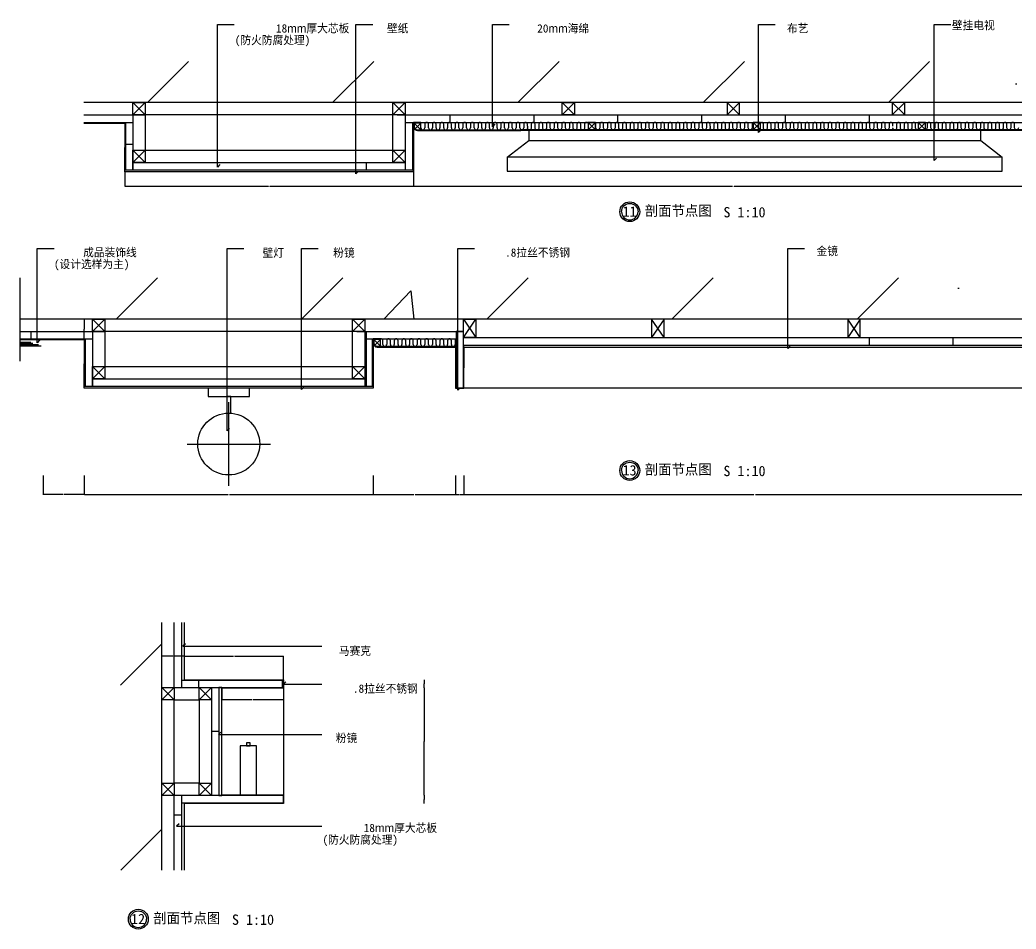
# Model space of a CAD drawing. Header units: metres. Extents: x -204445 to -200753, y -34616 to -32413.
# Drawn here: x -204445 to -202031, y -34616 to -32413 of the extents above; entities that cross this region are included whole.
import ezdxf

# ---------------------------------------------------------------- set-up
doc = ezdxf.new("R2010")
doc.units = ezdxf.units.M
for name, color, linetype in [('10填充', 8, 'Continuous'), ('1虚线', 8, 'Continuous'), ('20', 1, 'Continuous'), ('21', 8, 'Continuous'), ('4', 3, 'Continuous'), ('5', 3, 'Continuous'), ('7标住', 1, 'Continuous'), ('8', 7, 'Continuous'), ('8文字', 7, 'Continuous'), ('LAYER2', 3, 'Continuous'), ('roof', 3, 'Continuous'), ('WALL', 7, 'Continuous'), ('家具', 3, 'Continuous')]:
    doc.layers.add(name, color=color, linetype=linetype)
doc.dimstyles.get("Standard").update_dxf_attribs({"dimtxt": 2.5, "dimasz": 2.5, "dimexe": 1.25, "dimexo": 0.625, "dimtad": 1, "dimcen": 2.5, "dimazin": 3, "dimtfac": 1, "dimtmove": 0, "dimatfit": 3})

# ---------------------------------------------------------------- blocks, each defined once
blk = doc.blocks.new('30')
at = {"layer": '21'}
for p, q in [((-221380, -33186.34), (-221350, -33156.34)), ((-221350, -33186.34), (-221380, -33156.34))]:
    blk.add_line(p, q, dxfattribs=at)
blk.add_lwpolyline([(-221380, -33186.34), (-221350, -33186.34), (-221350, -33156.34), (-221380, -33156.34)], close=True, dxfattribs=at)
blk = doc.blocks.new('ds1')
at = {"layer": '7标住'}
for p, q in [((-203264, -33308.51), (-203212, -33268.01)), ((-202116, -33268.01), (-202064, -33308.51))]:
    blk.add_line(p, q, dxfattribs=at)
for points in [[(-203212, -33268.01), (-202116, -33268.01), (-202116, -33244.51), (-203212, -33244.51)], [(-203264, -33342.51), (-202064, -33342.51), (-202064, -33308.51), (-203264, -33308.51)]]:
    blk.add_lwpolyline(points, close=True, dxfattribs=at)
blk = doc.blocks.new('HY-4')
at = {"layer": '20'}
for points in [[(-5, 0, -1), (5, 0, -1)], [(-5, 0, 1), (5, 0, 1)]]:
    blk.add_lwpolyline(points, format="xyb", dxfattribs=at)
blk.add_circle((0, 0), 6, dxfattribs=at)
blk.add_circle((0, 0), 6, dxfattribs=at)
blk = doc.blocks.new('DE1')
at = {"layer": '21'}
for p, q in [((-212911.49, -34062.37), (-212911.49, -33860.21)), ((-213012.57, -33961.29), (-212810.41, -33961.29))]:
    blk.add_line(p, q, dxfattribs=at)
for points in [[(-212961.49, -33846.29), (-212861.49, -33846.29), (-212861.49, -33826.29), (-212961.49, -33826.29)], [(-212916.49, -33886.29), (-212906.49, -33886.29), (-212906.49, -33846.29), (-212916.49, -33846.29)]]:
    blk.add_lwpolyline(points, close=True, dxfattribs=at)
blk.add_circle((-212911.49, -33961.29), 75, dxfattribs=at)
blk = doc.blocks.new('_CLOSEDFILLED')
at = {"color": 0, "linetype": 'BYBLOCK'}
blk.add_solid([(-1, 0.2), (0, 0), (-1, -0.2)], dxfattribs=at)
blk = doc.blocks.new('*D1')
for p, q in [((-204191.2, -32663.3), (-204191.2, -32722.3)), ((-204191.45, -32722.3), (-204191.7, -32722.3)), ((-204191.2, -32781.3), (-204191.2, -32722.3)), ((-204191.2, -32722.3), (-204191.2, -32722.3)), ((-204190.95, -32722.3), (-204190.7, -32722.3))]:
    blk.add_line(p, q)
at = {"layer": 'Defpoints'}
for p in [(-204191.2, -32663.3), (-204191.2, -32722.3), (-204191.2, -32781.3)]:
    blk.add_point(p, dxfattribs=at)
at = {"layer": '7标住', "xscale": 0.25, "yscale": 0.25}
blk.add_blockref('_CLOSEDFILLED', (-204191.2, -32722.3), dxfattribs=at)
at = {"layer": '7标住', "xscale": 0.25, "yscale": 0.25, "rotation": 180}
blk.add_blockref('_CLOSEDFILLED', (-204191.2, -32722.3), dxfattribs=at)
at = {"layer": '7标住', "insert": (-204191.2, -32721.175), "char_height": 1, "attachment_point": 5}
blk.add_mtext('0', dxfattribs=at)
blk = doc.blocks.new('*D2')
for p, q in [((-204191.2, -32781.3), (-204191.2, -32816.04)), ((-203491.2, -32781.3), (-203491.2, -32816.04)), ((-204190.95, -32816.04), (-203842.7, -32816.04)), ((-203839.7, -32816.04), (-203491.45, -32816.04))]:
    blk.add_line(p, q)
at = {"layer": 'Defpoints'}
for p in [(-204191.2, -32781.3), (-203491.2, -32781.3), (-204191.2, -32816.04)]:
    blk.add_point(p, dxfattribs=at)
at = {"layer": '7标住', "xscale": 0.25, "yscale": 0.25, "rotation": 180}
blk.add_blockref('_CLOSEDFILLED', (-204191.2, -32816.04), dxfattribs=at)
at = {"layer": '7标住', "xscale": 0.25, "yscale": 0.25}
blk.add_blockref('_CLOSEDFILLED', (-203491.2, -32816.04), dxfattribs=at)
at = {"layer": '7标住', "insert": (-203841.2, -32816.04), "char_height": 1, "attachment_point": 5}
blk.add_mtext('700', dxfattribs=at)
blk = doc.blocks.new('*D3')
for p, q in [((-203491.2, -32781.3), (-203491.2, -32816.04)), ((-201940.34, -32781.3), (-201940.34, -32816.04)), ((-203490.95, -32816.04), (-202717.77, -32816.04)), ((-202713.77, -32816.04), (-201940.59, -32816.04))]:
    blk.add_line(p, q)
at = {"layer": 'Defpoints'}
for p in [(-203491.2, -32781.3), (-201940.34, -32781.3), (-203491.2, -32816.04)]:
    blk.add_point(p, dxfattribs=at)
at = {"layer": '7标住', "xscale": 0.25, "yscale": 0.25, "rotation": 180}
blk.add_blockref('_CLOSEDFILLED', (-203491.2, -32816.04), dxfattribs=at)
at = {"layer": '7标住', "xscale": 0.25, "yscale": 0.25}
blk.add_blockref('_CLOSEDFILLED', (-201940.34, -32816.04), dxfattribs=at)
at = {"layer": '7标住', "insert": (-202715.77, -32816.04), "char_height": 1, "attachment_point": 5}
blk.add_mtext('1550', dxfattribs=at)
blk = doc.blocks.new('*D5')
for p, q in [((-203491.2, -32681.3), (-203491.2, -32731.3)), ((-203491.45, -32731.3), (-203491.7, -32731.3)), ((-203491.2, -32781.3), (-203491.2, -32731.3)), ((-203491.2, -32731.3), (-203491.2, -32731.3)), ((-203490.95, -32731.3), (-203490.7, -32731.3))]:
    blk.add_line(p, q)
at = {"layer": 'Defpoints'}
for p in [(-203491.2, -32681.3), (-203491.2, -32731.3), (-203491.2, -32781.3)]:
    blk.add_point(p, dxfattribs=at)
at = {"layer": '7标住', "xscale": 0.25, "yscale": 0.25}
blk.add_blockref('_CLOSEDFILLED', (-203491.2, -32731.3), dxfattribs=at)
at = {"layer": '7标住', "xscale": 0.25, "yscale": 0.25, "rotation": 180}
blk.add_blockref('_CLOSEDFILLED', (-203491.2, -32731.3), dxfattribs=at)
at = {"layer": '7标住', "insert": (-203491.2, -32730.175), "char_height": 1, "attachment_point": 5}
blk.add_mtext('0', dxfattribs=at)
blk = doc.blocks.new('*D6')
for p, q in [((-204289, -33187.8), (-204289, -33246.8)), ((-204289.25, -33246.8), (-204289.5, -33246.8)), ((-204289, -33305.8), (-204289, -33246.8)), ((-204289, -33246.8), (-204289, -33246.8)), ((-204288.75, -33246.8), (-204288.5, -33246.8))]:
    blk.add_line(p, q)
at = {"layer": 'Defpoints'}
for p in [(-204289, -33187.8), (-204289, -33246.8), (-204289, -33305.8)]:
    blk.add_point(p, dxfattribs=at)
at = {"layer": '7标住', "xscale": 0.25, "yscale": 0.25}
blk.add_blockref('_CLOSEDFILLED', (-204289, -33246.8), dxfattribs=at)
at = {"layer": '7标住', "xscale": 0.25, "yscale": 0.25, "rotation": 180}
blk.add_blockref('_CLOSEDFILLED', (-204289, -33246.8), dxfattribs=at)
at = {"layer": '7标住', "insert": (-204289, -33245.675), "char_height": 1, "attachment_point": 5}
blk.add_mtext('0', dxfattribs=at)
blk = doc.blocks.new('*D7')
for p, q in [((-204289, -33517.22), (-204289, -33563.5)), ((-203589, -33517.22), (-203589, -33563.5)), ((-204288.75, -33563.5), (-203940.5, -33563.5)), ((-203937.5, -33563.5), (-203589.25, -33563.5))]:
    blk.add_line(p, q)
at = {"layer": 'Defpoints'}
for p in [(-204289, -33517.22), (-203589, -33517.22), (-204289, -33563.5)]:
    blk.add_point(p, dxfattribs=at)
at = {"layer": '7标住', "xscale": 0.25, "yscale": 0.25, "rotation": 180}
blk.add_blockref('_CLOSEDFILLED', (-204289, -33563.5), dxfattribs=at)
at = {"layer": '7标住', "xscale": 0.25, "yscale": 0.25}
blk.add_blockref('_CLOSEDFILLED', (-203589, -33563.5), dxfattribs=at)
at = {"layer": '7标住', "insert": (-203939, -33563.5), "char_height": 1, "attachment_point": 5}
blk.add_mtext('700', dxfattribs=at)
blk = doc.blocks.new('*D8')
for p, q in [((-203589, -33517.22), (-203589, -33563.5)), ((-203389, -33517.22), (-203389, -33563.5)), ((-203588.75, -33563.5), (-203490.5, -33563.5)), ((-203487.5, -33563.5), (-203389.25, -33563.5))]:
    blk.add_line(p, q)
at = {"layer": 'Defpoints'}
for p in [(-203589, -33517.22), (-203389, -33517.22), (-203589, -33563.5)]:
    blk.add_point(p, dxfattribs=at)
at = {"layer": '7标住', "xscale": 0.25, "yscale": 0.25, "rotation": 180}
blk.add_blockref('_CLOSEDFILLED', (-203589, -33563.5), dxfattribs=at)
at = {"layer": '7标住', "xscale": 0.25, "yscale": 0.25}
blk.add_blockref('_CLOSEDFILLED', (-203389, -33563.5), dxfattribs=at)
at = {"layer": '7标住', "insert": (-203489, -33563.5), "char_height": 1, "attachment_point": 5}
blk.add_mtext('200', dxfattribs=at)
blk = doc.blocks.new('*D9')
for p, q in [((-203389, -33517.22), (-203389, -33563.5)), ((-203369, -33517.22), (-203369, -33563.5)), ((-203388.75, -33563.5), (-203380, -33563.5)), ((-203378, -33563.5), (-203369.25, -33563.5))]:
    blk.add_line(p, q)
at = {"layer": 'Defpoints'}
for p in [(-203389, -33517.22), (-203369, -33517.22), (-203389, -33563.5)]:
    blk.add_point(p, dxfattribs=at)
at = {"layer": '7标住', "xscale": 0.25, "yscale": 0.25, "rotation": 180}
blk.add_blockref('_CLOSEDFILLED', (-203389, -33563.5), dxfattribs=at)
at = {"layer": '7标住', "xscale": 0.25, "yscale": 0.25}
blk.add_blockref('_CLOSEDFILLED', (-203369, -33563.5), dxfattribs=at)
at = {"layer": '7标住', "insert": (-203379, -33563.5), "char_height": 1, "attachment_point": 5}
blk.add_mtext('20', dxfattribs=at)
blk = doc.blocks.new('*D10')
for p, q in [((-203369, -33517.22), (-203369, -33563.5)), ((-201959, -33517.22), (-201959, -33563.5)), ((-203368.75, -33563.5), (-202666, -33563.5)), ((-202662, -33563.5), (-201959.25, -33563.5))]:
    blk.add_line(p, q)
at = {"layer": 'Defpoints'}
for p in [(-203369, -33517.22), (-201959, -33517.22), (-203369, -33563.5)]:
    blk.add_point(p, dxfattribs=at)
at = {"layer": '7标住', "xscale": 0.25, "yscale": 0.25, "rotation": 180}
blk.add_blockref('_CLOSEDFILLED', (-203369, -33563.5), dxfattribs=at)
at = {"layer": '7标住', "xscale": 0.25, "yscale": 0.25}
blk.add_blockref('_CLOSEDFILLED', (-201959, -33563.5), dxfattribs=at)
at = {"layer": '7标住', "insert": (-202664, -33563.5), "char_height": 1, "attachment_point": 5}
blk.add_mtext('1410', dxfattribs=at)
blk = doc.blocks.new('*D15')
for p, q in [((-204389, -33517.22), (-204389, -33563.5)), ((-204289, -33517.22), (-204289, -33563.5)), ((-204340.5, -33563.5), (-204389.25, -33563.5)), ((-204288.75, -33563.5), (-204337.5, -33563.5))]:
    blk.add_line(p, q)
at = {"layer": 'Defpoints'}
for p in [(-204389, -33517.22), (-204289, -33517.22), (-204289, -33563.5)]:
    blk.add_point(p, dxfattribs=at)
at = {"layer": '7标住', "xscale": 0.25, "yscale": 0.25}
blk.add_blockref('_CLOSEDFILLED', (-204389, -33563.5), dxfattribs=at)
at = {"layer": '7标住', "xscale": 0.25, "yscale": 0.25, "rotation": 180}
blk.add_blockref('_CLOSEDFILLED', (-204289, -33563.5), dxfattribs=at)
at = {"layer": '7标住', "insert": (-204339, -33563.5), "char_height": 1, "attachment_point": 5}
blk.add_mtext('100', dxfattribs=at)
blk = doc.blocks.new('*D16')
for p, q in [((-203369, -33205.8), (-203369, -33255.8)), ((-203369.25, -33255.8), (-203369.5, -33255.8)), ((-203369, -33305.8), (-203369, -33255.8)), ((-203369, -33255.8), (-203369, -33255.8)), ((-203368.75, -33255.8), (-203368.5, -33255.8))]:
    blk.add_line(p, q)
at = {"layer": 'Defpoints'}
for p in [(-203369, -33205.8), (-203369, -33255.8), (-203369, -33305.8)]:
    blk.add_point(p, dxfattribs=at)
at = {"layer": '7标住', "xscale": 0.25, "yscale": 0.25}
blk.add_blockref('_CLOSEDFILLED', (-203369, -33255.8), dxfattribs=at)
at = {"layer": '7标住', "xscale": 0.25, "yscale": 0.25, "rotation": 180}
blk.add_blockref('_CLOSEDFILLED', (-203369, -33255.8), dxfattribs=at)
at = {"layer": '7标住', "insert": (-203369, -33254.675), "char_height": 1, "attachment_point": 5}
blk.add_mtext('0', dxfattribs=at)
blk = doc.blocks.new('*D17')
for p, q in [((-204289, -33137.8), (-204289, -33162.8)), ((-204289.25, -33162.8), (-204289.5, -33162.8)), ((-204289, -33187.8), (-204289, -33162.8)), ((-204289, -33162.8), (-204289, -33162.8)), ((-204288.75, -33162.8), (-204288.5, -33162.8))]:
    blk.add_line(p, q)
at = {"layer": 'Defpoints'}
for p in [(-204289, -33137.8), (-204289, -33162.8), (-204289, -33187.8)]:
    blk.add_point(p, dxfattribs=at)
at = {"layer": '7标住', "xscale": 0.25, "yscale": 0.25}
blk.add_blockref('_CLOSEDFILLED', (-204289, -33162.8), dxfattribs=at)
at = {"layer": '7标住', "xscale": 0.25, "yscale": 0.25, "rotation": 180}
blk.add_blockref('_CLOSEDFILLED', (-204289, -33162.8), dxfattribs=at)
at = {"layer": '7标住', "insert": (-204289, -33161.675), "char_height": 1, "attachment_point": 5}
blk.add_mtext('0', dxfattribs=at)
blk = doc.blocks.new('*D18')
for p, q in [((-204074.47, -33954.62), (-204101.22, -33954.62)), ((-204100.97, -34011.99), (-204100.97, -33954.62)), ((-204045.72, -33954.62), (-204072.47, -33954.62)), ((-204045.97, -34011.99), (-204045.97, -33954.62))]:
    blk.add_line(p, q)
at = {"layer": 'Defpoints'}
for p in [(-204045.97, -33954.62), (-204100.97, -34011.99), (-204045.97, -34011.99)]:
    blk.add_point(p, dxfattribs=at)
at = {"layer": '7标住', "xscale": 0.25, "yscale": 0.25}
blk.add_blockref('_CLOSEDFILLED', (-204100.97, -33954.62), dxfattribs=at)
at = {"layer": '7标住', "xscale": 0.25, "yscale": 0.25, "rotation": 180}
blk.add_blockref('_CLOSEDFILLED', (-204045.97, -33954.62), dxfattribs=at)
at = {"layer": '7标住', "insert": (-204073.47, -33954.62), "char_height": 1, "attachment_point": 5}
blk.add_mtext('55', dxfattribs=at)
blk = doc.blocks.new('*D19')
for p, q in [((-204045.97, -34011.99), (-204045.97, -33954.62)), ((-204045.72, -33954.62), (-203927.47, -33954.62)), ((-203924.47, -33954.62), (-203806.22, -33954.62)), ((-203805.97, -34011.99), (-203805.97, -33954.62))]:
    blk.add_line(p, q)
at = {"layer": 'Defpoints'}
for p in [(-204045.97, -33954.62), (-204045.97, -34011.99), (-203805.97, -34011.99)]:
    blk.add_point(p, dxfattribs=at)
at = {"layer": '7标住', "xscale": 0.25, "yscale": 0.25, "rotation": 180}
blk.add_blockref('_CLOSEDFILLED', (-204045.97, -33954.62), dxfattribs=at)
at = {"layer": '7标住', "xscale": 0.25, "yscale": 0.25}
blk.add_blockref('_CLOSEDFILLED', (-203805.97, -33954.62), dxfattribs=at)
at = {"layer": '7标住', "insert": (-203925.97, -33954.62), "char_height": 1, "attachment_point": 5}
blk.add_mtext('240', dxfattribs=at)
blk = doc.blocks.new('*D20')
for p, q in [((-203955.97, -34031.99), (-203955.97, -34059.89)), ((-203805.97, -34031.99), (-203805.97, -34059.89)), ((-203955.72, -34059.89), (-203882.47, -34059.89)), ((-203879.47, -34059.89), (-203806.22, -34059.89))]:
    blk.add_line(p, q)
at = {"layer": 'Defpoints'}
for p in [(-203955.97, -34031.99), (-203805.97, -34031.99), (-203955.97, -34059.89)]:
    blk.add_point(p, dxfattribs=at)
at = {"layer": '7标住', "xscale": 0.25, "yscale": 0.25, "rotation": 180}
blk.add_blockref('_CLOSEDFILLED', (-203955.97, -34059.89), dxfattribs=at)
at = {"layer": '7标住', "xscale": 0.25, "yscale": 0.25}
blk.add_blockref('_CLOSEDFILLED', (-203805.97, -34059.89), dxfattribs=at)
at = {"layer": '7标住', "insert": (-203880.97, -34059.89), "char_height": 1, "attachment_point": 5}
blk.add_mtext('150', dxfattribs=at)
blk = doc.blocks.new('*D21')
for p, q in [((-203465.72, -34011.99), (-203465.72, -34021.99)), ((-203465.97, -34021.99), (-203466.22, -34021.99)), ((-203465.72, -34031.99), (-203465.72, -34021.99)), ((-203465.72, -34021.99), (-203465.72, -34021.99)), ((-203465.47, -34021.99), (-203465.22, -34021.99))]:
    blk.add_line(p, q)
at = {"layer": 'Defpoints'}
for p in [(-203465.72, -34011.99), (-203465.72, -34021.99), (-203465.72, -34031.99)]:
    blk.add_point(p, dxfattribs=at)
at = {"layer": '7标住', "xscale": 0.25, "yscale": 0.25}
blk.add_blockref('_CLOSEDFILLED', (-203465.72, -34021.99), dxfattribs=at)
at = {"layer": '7标住', "xscale": 0.25, "yscale": 0.25, "rotation": 180}
blk.add_blockref('_CLOSEDFILLED', (-203465.72, -34021.99), dxfattribs=at)
at = {"layer": '7标住', "insert": (-203465.72, -34020.865), "char_height": 1, "attachment_point": 5}
blk.add_mtext('0', dxfattribs=at)
blk = doc.blocks.new('*D22')
for p, q in [((-203465.72, -34031.99), (-203465.72, -34161.99)), ((-203465.97, -34161.99), (-203466.22, -34161.99)), ((-203465.72, -34291.99), (-203465.72, -34161.99)), ((-203465.72, -34161.99), (-203465.72, -34161.99)), ((-203465.47, -34161.99), (-203465.22, -34161.99))]:
    blk.add_line(p, q)
at = {"layer": 'Defpoints'}
for p in [(-203465.72, -34031.99), (-203465.72, -34161.99), (-203465.72, -34291.99)]:
    blk.add_point(p, dxfattribs=at)
at = {"layer": '7标住', "xscale": 0.25, "yscale": 0.25}
blk.add_blockref('_CLOSEDFILLED', (-203465.72, -34161.99), dxfattribs=at)
at = {"layer": '7标住', "xscale": 0.25, "yscale": 0.25, "rotation": 180}
blk.add_blockref('_CLOSEDFILLED', (-203465.72, -34161.99), dxfattribs=at)
at = {"layer": '7标住', "insert": (-203465.72, -34160.865), "char_height": 1, "attachment_point": 5}
blk.add_mtext('0', dxfattribs=at)
blk = doc.blocks.new('*D23')
for p, q in [((-203465.97, -34301.99), (-203466.22, -34301.99)), ((-203465.72, -34291.99), (-203465.72, -34301.99)), ((-203465.72, -34311.99), (-203465.72, -34301.99)), ((-203465.72, -34301.99), (-203465.72, -34301.99)), ((-203465.47, -34301.99), (-203465.22, -34301.99))]:
    blk.add_line(p, q)
at = {"layer": 'Defpoints'}
for p in [(-203465.72, -34291.99), (-203465.72, -34301.99), (-203465.72, -34311.99)]:
    blk.add_point(p, dxfattribs=at)
at = {"layer": '7标住', "xscale": 0.25, "yscale": 0.25}
blk.add_blockref('_CLOSEDFILLED', (-203465.72, -34301.99), dxfattribs=at)
at = {"layer": '7标住', "xscale": 0.25, "yscale": 0.25, "rotation": 180}
blk.add_blockref('_CLOSEDFILLED', (-203465.72, -34301.99), dxfattribs=at)
at = {"layer": '7标住', "insert": (-203465.72, -34300.865), "char_height": 1, "attachment_point": 5}
blk.add_mtext('0', dxfattribs=at)

msp = doc.modelspace()

# ---------------------------------------------------------------- hatches: boundary and pattern name
at = {"layer": '10填充'}
h = msp.add_hatch(dxfattribs=at)
h.set_pattern_fill('ANSI31', scale=100)
h.paths.add_polyline_path([(-201141.04, -32513.3), (-204290.49, -32513.3), (-204290.49, -32613.3), (-201141.04, -32613.3)])
h = msp.add_hatch(dxfattribs=at)
h.set_pattern_fill('AR-CONC', scale=10)
h.paths.add_polyline_path([(-201141.04, -32513.3), (-204290.49, -32513.3), (-204290.49, -32613.3), (-201141.04, -32613.3)])
h = msp.add_hatch(dxfattribs=at)
h.set_pattern_fill('AR-PARQ1', scale=4)
h.paths.add_polyline_path([(-203511.2, -32758.3), (-203541.2, -32758.3), (-204171.2, -32758.3), (-204171.2, -32776.3), (-203511.2, -32776.3)])
h.paths.add_polyline_path([(-203493.2, -32661.3), (-203511.2, -32661.3), (-203511.2, -32776.3), (-203493.2, -32776.3)])
h.paths.add_polyline_path([(-204171.2, -32661.3), (-204189.2, -32661.3), (-204189.2, -32776.3), (-204171.2, -32776.3), (-204171.2, -32758.3)])
h.paths.add_polyline_path([(-204171.2, -32643.3), (-204290.49, -32643.3), (-204290.49, -32661.3), (-204171.2, -32661.3)])
h = msp.add_hatch(dxfattribs=at)
h.set_pattern_fill('AR-PARQ1', scale=4)
h.paths.add_polyline_path([(-201920.34, -32643.3), (-203511.2, -32643.3), (-203511.2, -32661.3), (-201920.34, -32661.3)])
h = msp.add_hatch(dxfattribs=at)
h.set_pattern_fill('ANSI31', scale=100)
h.paths.add_polyline_path([(-200880.16, -33037.8), (-204445.11, -33037.8), (-204445.11, -33137.8), (-200880.16, -33137.8)])
h = msp.add_hatch(dxfattribs=at)
h.set_pattern_fill('AR-CONC', scale=10)
h.paths.add_polyline_path([(-200880.16, -33037.8), (-204445.11, -33037.8), (-204445.11, -33137.8), (-200880.16, -33137.8)])
h = msp.add_hatch(dxfattribs=at)
h.set_pattern_fill('AR-PARQ1', scale=4)
h.paths.add_polyline_path([(-204269, -33167.8), (-204445.11, -33167.8), (-204445.11, -33185.8), (-204269, -33185.8)])
h.paths.add_polyline_path([(-204269, -33185.8), (-204287, -33185.8), (-204287, -33300.8), (-204269, -33300.8), (-204269, -33282.8)])
h = msp.add_hatch(dxfattribs=at)
h.set_pattern_fill('AR-PARQ1', scale=4)
h.paths.add_polyline_path([(-203388, -33167.8), (-203609, -33167.8), (-203609, -33185.8), (-203388, -33185.8)])
h = msp.add_hatch(dxfattribs=at)
h.set_pattern_fill('AR-PARQ1', scale=4)
h.paths.add_polyline_path([(-203370, -33167.8), (-203388, -33167.8), (-203388, -33304.8), (-203370, -33304.8)])
h = msp.add_hatch(dxfattribs=at)
h.set_pattern_fill('AR-PARQ1', scale=4)
h.paths.add_polyline_path([(-203591, -33185.8), (-203609, -33185.8), (-203609, -33300.8), (-203591, -33300.8)])
h = msp.add_hatch(dxfattribs=at)
h.set_pattern_fill('AR-PARQ1', scale=4)
h.paths.add_polyline_path([(-201958, -33182.8), (-201988, -33182.8), (-203370, -33182.8), (-203370, -33200.8), (-201958, -33200.8)])
h = msp.add_hatch(dxfattribs=at)
h.set_pattern_fill('ANSI31', scale=100)
h.paths.add_polyline_path([(-204100.97, -33873.68), (-204200.97, -33873.68), (-204200.97, -34473.68), (-204100.97, -34473.68)])
h = msp.add_hatch(dxfattribs=at)
h.set_pattern_fill('AR-CONC', scale=10)
h.paths.add_polyline_path([(-204100.97, -33873.68), (-204200.97, -33873.68), (-204200.97, -34473.68), (-204100.97, -34473.68)])
h = msp.add_hatch(dxfattribs=at)
h.set_pattern_fill('AR-PARQ1', scale=4)
h.paths.add_polyline_path([(-204052.97, -33873.68), (-204070.97, -33873.68), (-204070.97, -34030.99), (-204052.97, -34030.99)])
h.paths.add_polyline_path([(-203806.97, -34012.99), (-204052.97, -34012.99), (-204052.97, -34030.99), (-203806.97, -34030.99)])
h = msp.add_hatch(dxfattribs=at)
h.set_pattern_fill('AR-PARQ1', scale=4)
h.paths.add_polyline_path([(-203962.97, -34030.99), (-203980.97, -34030.99), (-203980.97, -34292.99), (-203962.97, -34292.99)])
h.paths.add_polyline_path([(-203806.97, -34292.99), (-204052.97, -34292.99), (-204052.97, -34310.99), (-203806.97, -34310.99)])
h.paths.add_polyline_path([(-204052.97, -34292.99), (-204070.97, -34292.99), (-204070.97, -34473.68), (-204052.97, -34473.68)])

# ---------------------------------------------------------------- linework, layer by layer
for p, q in [((-204189.2, -32661.3), (-204189.2, -32776.3)), ((-204171.2, -32643.3), (-204171.2, -32776.3)), ((-203511.2, -32643.3), (-203511.2, -32776.3)), ((-203493.2, -32661.3), (-203493.2, -32776.3)), ((-203473.2, -32679.3), (-203489.2, -32663.3)), ((-203473.2, -32663.3), (-203489.2, -32663.3)), ((-203489.2, -32663.3), (-203489.2, -32671.3)), ((-203473.2, -32663.3), (-203486.86, -32676.95)), ((-203473.2, -32679.3), (-203473.2, -32663.3)), ((-203473.2, -32674.69), (-203473.2, -32665.91)), ((-203463.97, -32665.91), (-203463.97, -32674.69)), ((-203454.75, -32674.69), (-203454.75, -32665.91)), ((-203445.53, -32665.91), (-203445.53, -32674.69)), ((-203445.53, -32665.91), (-203445.53, -32674.69)), ((-203436.3, -32674.69), (-203436.3, -32665.91)), ((-203436.3, -32674.69), (-203436.3, -32665.91)), ((-203427.08, -32665.91), (-203427.08, -32674.69)), ((-203417.86, -32674.69), (-203417.86, -32665.91)), ((-203408.63, -32665.91), (-203408.63, -32674.69)), ((-203399.41, -32674.69), (-203399.41, -32665.91)), ((-203390.18, -32665.91), (-203390.18, -32674.69)), ((-203380.96, -32674.69), (-203380.96, -32665.91)), ((-203371.74, -32665.91), (-203371.74, -32674.69)), ((-203362.51, -32674.69), (-203362.51, -32665.91)), ((-203353.29, -32665.91), (-203353.29, -32674.69)), ((-203344.06, -32674.69), (-203344.06, -32665.91)), ((-203334.84, -32665.91), (-203334.84, -32674.69)), ((-203325.62, -32674.69), (-203325.62, -32665.91)), ((-203316.39, -32665.91), (-203316.39, -32674.69)), ((-203307.17, -32674.69), (-203307.17, -32665.91)), ((-203297.94, -32665.91), (-203297.94, -32674.69)), ((-203288.72, -32674.69), (-203288.72, -32665.91)), ((-203279.5, -32665.91), (-203279.5, -32674.69)), ((-203270.27, -32674.69), (-203270.27, -32665.91)), ((-203261.05, -32665.91), (-203261.05, -32674.69)), ((-203251.82, -32674.69), (-203251.82, -32665.91)), ((-203242.6, -32665.91), (-203242.6, -32674.69)), ((-203233.38, -32674.69), (-203233.38, -32665.91)), ((-203224.15, -32665.91), (-203224.15, -32674.69)), ((-203214.93, -32670.3), (-203214.93, -32665.91)), ((-203050.2, -32679.3), (-203068.2, -32661.3)), ((-203068.2, -32679.3), (-203050.2, -32661.3)), ((-202650.2, -32679.3), (-202668.2, -32661.3)), ((-202668.2, -32679.3), (-202650.2, -32661.3)), ((-202250.2, -32679.3), (-202268.2, -32661.3)), ((-202268.2, -32679.3), (-202250.2, -32661.3)), ((-203481.2, -32679.3), (-203473.2, -32679.3)), ((-203473.2, -32679.3), (-203231.03, -32679.3)), ((-201950.34, -32679.3), (-203231.03, -32679.3)), ((-203214.93, -32670.3), (-203214.93, -32674.69)), ((-202772.18, -32670.3), (-202772.18, -32674.69)), ((-204171.2, -32776.3), (-204171.2, -32758.3)), ((-204171.2, -32758.3), (-203511.2, -32758.3)), ((-204445.11, -33037.8), (-204445.11, -33239.84)), ((-204269, -33167.8), (-204269, -33300.8)), ((-203609, -33167.8), (-203609, -33300.8)), ((-204287, -33185.8), (-204287, -33300.8)), ((-203591, -33185.8), (-203591, -33300.8)), ((-203571, -33203.8), (-203587, -33187.8)), ((-203571, -33187.8), (-203587, -33187.8)), ((-203587, -33187.8), (-203587, -33195.8)), ((-203571, -33187.8), (-203584.66, -33201.46)), ((-203571, -33203.8), (-203571, -33187.8)), ((-203571, -33199.19), (-203571, -33190.42)), ((-203565.44, -33199.19), (-203565.44, -33190.42)), ((-203556.21, -33190.42), (-203556.21, -33199.19)), ((-203546.99, -33199.19), (-203546.99, -33190.42)), ((-203537.77, -33190.42), (-203537.77, -33199.19)), ((-203528.54, -33199.19), (-203528.54, -33190.42)), ((-203519.32, -33190.42), (-203519.32, -33199.19)), ((-203510.09, -33199.19), (-203510.09, -33190.42)), ((-203500.87, -33190.42), (-203500.87, -33199.19)), ((-203491.65, -33199.19), (-203491.65, -33190.42)), ((-203482.42, -33190.42), (-203482.42, -33199.19)), ((-203473.2, -33199.19), (-203473.2, -33190.42)), ((-203463.97, -33190.42), (-203463.97, -33199.19)), ((-203454.75, -33199.19), (-203454.75, -33190.42)), ((-203445.53, -33190.42), (-203445.53, -33199.19)), ((-203436.3, -33199.19), (-203436.3, -33190.42)), ((-203427.08, -33190.42), (-203427.08, -33199.19)), ((-203427.08, -33190.42), (-203427.08, -33199.19)), ((-203417.86, -33199.19), (-203417.86, -33190.42)), ((-203417.86, -33199.19), (-203417.86, -33190.42)), ((-203408.63, -33190.42), (-203408.63, -33199.19)), ((-203399.41, -33199.19), (-203399.41, -33190.42)), ((-203390.18, -33190.42), (-203390.18, -33199.19)), ((-203370, -33182.8), (-201958, -33182.8)), ((-203579, -33203.8), (-203571, -33203.8)), ((-203571, -33203.8), (-203388, -33203.8)), ((-203370, -33200.8), (-201958, -33200.8)), ((-204269, -33300.8), (-204269, -33282.8)), ((-204269, -33282.8), (-203609, -33282.8))]:
    msp.add_line(p, q, dxfattribs=at)
for points in [[(-204141.2, -32728.3), (-203541.2, -32728.3), (-203541.2, -32643.3), (-204141.2, -32643.3)], [(-203068.2, -32679.3), (-203050.2, -32679.3), (-203050.2, -32661.3), (-203068.2, -32661.3)], [(-202668.2, -32679.3), (-202650.2, -32679.3), (-202650.2, -32661.3), (-202668.2, -32661.3)], [(-202268.2, -32679.3), (-202250.2, -32679.3), (-202250.2, -32661.3), (-202268.2, -32661.3)], [(-204239, -33252.8), (-203639, -33252.8), (-203639, -33167.8), (-204239, -33167.8)], [(-203871.69, -34291.99), (-203871.69, -34171.99), (-203911.69, -34171.99), (-203911.69, -34291.99)], [(-203896.32, -34171.99), (-203887.07, -34171.99), (-203887.07, -34164.89), (-203896.32, -34164.89)]]:
    msp.add_lwpolyline(points, close=True, dxfattribs=at)
for points in [[(-203068.2, -32663.24, 0.73), (-203076.57, -32665.91), (-203076.57, -32674.69, -1), (-203085.79, -32674.69), (-203085.79, -32665.91, 1), (-203095.02, -32665.91), (-203095.02, -32674.69, -1), (-203104.24, -32674.69), (-203104.24, -32665.91, 1), (-203113.47, -32665.91), (-203113.47, -32674.69, -1), (-203122.69, -32674.69), (-203122.69, -32665.91, 1), (-203131.91, -32665.91), (-203131.91, -32674.69, -1), (-203141.14, -32674.69), (-203141.14, -32665.91, 1), (-203150.36, -32665.91), (-203150.36, -32674.69, -1), (-203159.59, -32674.69), (-203159.59, -32665.91, 1), (-203168.81, -32665.91), (-203168.81, -32674.69, -1), (-203178.03, -32674.69), (-203178.03, -32665.91, 1), (-203187.26, -32665.91), (-203187.26, -32674.69, -1), (-203196.48, -32674.69), (-203196.48, -32665.91, 1), (-203205.71, -32665.91), (-203205.71, -32674.69, -1), (-203214.93, -32674.69)], [(-203021.23, -32665.91), (-203021.23, -32674.69, -1), (-203030.45, -32674.69), (-203030.45, -32665.91, 1), (-203039.67, -32665.91), (-203039.67, -32674.69, -1), (-203048.9, -32674.69), (-203048.9, -32665.91, 0.19), (-203050.2, -32662.7, 0.19)], [(-202772.18, -32670.3), (-202772.18, -32665.91, 1), (-202781.41, -32665.91), (-202781.41, -32674.69, -1), (-202790.63, -32674.69), (-202790.63, -32665.91, 1), (-202799.85, -32665.91), (-202799.85, -32674.69, -1), (-202809.08, -32674.69), (-202809.08, -32665.91, 1), (-202818.3, -32665.91), (-202818.3, -32674.69, -1), (-202827.52, -32674.69), (-202827.52, -32665.91, 1), (-202836.75, -32665.91), (-202836.75, -32674.69, -1), (-202845.97, -32674.69), (-202845.97, -32665.91, 1), (-202855.2, -32665.91), (-202855.2, -32674.69, -1), (-202864.42, -32674.69), (-202864.42, -32665.91, 1), (-202873.64, -32665.91), (-202873.64, -32674.69, -1), (-202882.87, -32674.69), (-202882.87, -32665.91, 1), (-202892.09, -32665.91), (-202892.09, -32674.69, -1), (-202901.32, -32674.69), (-202901.32, -32665.91, 1), (-202910.54, -32665.91), (-202910.54, -32674.69, -1), (-202919.76, -32674.69), (-202919.76, -32665.91, 1), (-202928.99, -32665.91), (-202928.99, -32674.69, -1), (-202938.21, -32674.69), (-202938.21, -32665.91, 1), (-202947.44, -32665.91), (-202947.44, -32674.69, -1), (-202956.66, -32674.69), (-202956.66, -32665.91, 1), (-202965.88, -32665.91), (-202965.88, -32674.69, -1), (-202975.11, -32674.69), (-202975.11, -32665.91, 1), (-202984.33, -32665.91), (-202984.33, -32674.69, -1), (-202993.56, -32674.69), (-202993.56, -32665.91, 1), (-203002.78, -32665.91), (-203002.78, -32674.69, -1), (-203012, -32674.69), (-203012, -32665.91, 1), (-203021.23, -32665.91), (-203021.23, -32674.69, -1), (-203030.45, -32674.69, -1)], [(-202666.11, -32661.3, 0.41), (-202670.72, -32665.91), (-202670.72, -32674.69, -1), (-202679.94, -32674.69), (-202679.94, -32665.91, 1), (-202689.17, -32665.91), (-202689.17, -32674.69, -1), (-202698.39, -32674.69), (-202698.39, -32665.91, 1), (-202707.61, -32665.91), (-202707.61, -32674.69, -1), (-202716.84, -32674.69), (-202716.84, -32665.91, 1), (-202726.06, -32665.91), (-202726.06, -32674.69, -1), (-202735.29, -32674.69), (-202735.29, -32665.91, 1), (-202744.51, -32665.91), (-202744.51, -32674.69, -1), (-202753.73, -32674.69), (-202753.73, -32665.91, 1), (-202762.96, -32665.91), (-202762.96, -32674.69, -1), (-202772.18, -32674.69)], [(-202578.48, -32665.91), (-202578.48, -32674.69, -1), (-202587.7, -32674.69), (-202587.7, -32665.91, 1), (-202596.93, -32665.91), (-202596.93, -32674.69, -1), (-202606.15, -32674.69), (-202606.15, -32665.91, 1), (-202615.38, -32665.91), (-202615.38, -32674.69, -1), (-202624.6, -32674.69), (-202624.6, -32665.91, 1), (-202633.82, -32665.91), (-202633.82, -32674.69, -1), (-202643.05, -32674.69), (-202643.05, -32665.91, 0.6), (-202650.2, -32662.06, 0.6)], [(-202329.43, -32670.3), (-202329.43, -32665.91, 1), (-202338.66, -32665.91), (-202338.66, -32674.69, -1), (-202347.88, -32674.69), (-202347.88, -32665.91, 1), (-202357.11, -32665.91), (-202357.11, -32674.69, -1), (-202366.33, -32674.69), (-202366.33, -32665.91, 1), (-202375.55, -32665.91), (-202375.55, -32674.69, -1), (-202384.78, -32674.69), (-202384.78, -32665.91, 1), (-202394, -32665.91), (-202394, -32674.69, -1), (-202403.23, -32674.69), (-202403.23, -32665.91, 1), (-202412.45, -32665.91), (-202412.45, -32674.69, -1), (-202421.67, -32674.69), (-202421.67, -32665.91, 1), (-202430.9, -32665.91), (-202430.9, -32674.69, -1), (-202440.12, -32674.69), (-202440.12, -32665.91, 1), (-202449.34, -32665.91), (-202449.34, -32674.69, -1), (-202458.57, -32674.69), (-202458.57, -32665.91, 1), (-202467.79, -32665.91), (-202467.79, -32674.69, -1), (-202477.02, -32674.69), (-202477.02, -32665.91, 1), (-202486.24, -32665.91), (-202486.24, -32674.69, -1), (-202495.46, -32674.69), (-202495.46, -32665.91, 1), (-202504.69, -32665.91), (-202504.69, -32674.69, -1), (-202513.91, -32674.69), (-202513.91, -32665.91, 1), (-202523.14, -32665.91), (-202523.14, -32674.69, -1), (-202532.36, -32674.69), (-202532.36, -32665.91, 1), (-202541.58, -32665.91), (-202541.58, -32674.69, -1), (-202550.81, -32674.69), (-202550.81, -32665.91, 1), (-202560.03, -32665.91), (-202560.03, -32674.69, -1), (-202569.26, -32674.69), (-202569.26, -32665.91, 1), (-202578.48, -32665.91), (-202578.48, -32674.69, -1), (-202587.7, -32674.69, -1)], [(-202268.2, -32679.12, -0.5), (-202274.09, -32674.69), (-202274.09, -32665.91, 1), (-202283.31, -32665.91), (-202283.31, -32674.69, -1), (-202292.54, -32674.69), (-202292.54, -32665.91, 1), (-202301.76, -32665.91), (-202301.76, -32674.69, -1), (-202310.99, -32674.69), (-202310.99, -32665.91, 1), (-202320.21, -32665.91), (-202320.21, -32674.69, -1), (-202329.43, -32674.69)], [(-202135.73, -32665.91), (-202135.73, -32674.69, -1), (-202144.96, -32674.69), (-202144.96, -32665.91, 1), (-202154.18, -32665.91), (-202154.18, -32674.69, -1), (-202163.4, -32674.69), (-202163.4, -32665.91, 1), (-202172.63, -32665.91), (-202172.63, -32674.69, -1), (-202181.85, -32674.69), (-202181.85, -32665.91, 1), (-202191.08, -32665.91), (-202191.08, -32674.69, -1), (-202200.3, -32674.69), (-202200.3, -32665.91, 1), (-202209.52, -32665.91), (-202209.52, -32674.69, -1), (-202218.75, -32674.69), (-202218.75, -32665.91, 1), (-202227.97, -32665.91), (-202227.97, -32674.69, -1), (-202237.19, -32674.69), (-202237.19, -32665.91, 1), (-202246.42, -32665.91), (-202246.42, -32674.69, -0.41), (-202251.03, -32679.3, -0.41)], [(-202025.04, -32674.69, -1), (-202034.27, -32674.69), (-202034.27, -32665.91, 1), (-202043.49, -32665.91), (-202043.49, -32674.69, -1), (-202052.72, -32674.69), (-202052.72, -32665.91, 1), (-202061.94, -32665.91), (-202061.94, -32674.69, -1), (-202071.16, -32674.69), (-202071.16, -32665.91, 1), (-202080.39, -32665.91), (-202080.39, -32674.69, -1), (-202089.61, -32674.69), (-202089.61, -32665.91, 1), (-202098.84, -32665.91), (-202098.84, -32674.69, -1), (-202108.06, -32674.69), (-202108.06, -32665.91, 1), (-202117.28, -32665.91), (-202117.28, -32674.69, -1), (-202126.51, -32674.69), (-202126.51, -32665.91, 1), (-202135.73, -32665.91), (-202135.73, -32674.69, -1), (-202144.96, -32674.69)]]:
    msp.add_lwpolyline(points, format="xyb", dxfattribs=at)
for centre, radius, start, end in [((-203459.36, -32665.91), 4.61, 0, 180), ((-203440.91, -32665.91), 4.61, 0, 180), ((-203440.91, -32665.91), 4.61, 0, 180), ((-203422.47, -32665.91), 4.61, 0, 180), ((-203404.02, -32665.91), 4.61, 0, 180), ((-203385.57, -32665.91), 4.61, 0, 180), ((-203367.12, -32665.91), 4.61, 0, 180), ((-203348.68, -32665.91), 4.61, 0, 180), ((-203330.23, -32665.91), 4.61, 0, 180), ((-203311.78, -32665.91), 4.61, 0, 180), ((-203293.33, -32665.91), 4.61, 0, 180), ((-203274.88, -32665.91), 4.61, 0, 180), ((-203256.44, -32665.91), 4.61, 0, 180), ((-203237.99, -32665.91), 4.61, 0, 180), ((-203219.54, -32665.91), 4.61, 0, 180), ((-203481.2, -32671.3), 8, 180, 270), ((-203468.59, -32674.69), 4.61, 180, 0), ((-203450.14, -32674.69), 4.61, 180, 0), ((-203450.14, -32674.69), 4.61, 256.72, 0), ((-203431.69, -32674.69), 4.61, 180, 0), ((-203413.24, -32674.69), 4.61, 180, 0), ((-203394.8, -32674.69), 4.61, 180, 0), ((-203376.35, -32674.69), 4.61, 180, 0), ((-203357.9, -32674.69), 4.61, 180, 0), ((-203339.45, -32674.69), 4.61, 180, 0), ((-203321, -32674.69), 4.61, 180, 0), ((-203302.56, -32674.69), 4.61, 180, 0), ((-203284.11, -32674.69), 4.61, 180, 0), ((-203265.66, -32674.69), 4.61, 180, 0), ((-203247.21, -32674.69), 4.61, 180, 0), ((-203228.77, -32674.69), 4.61, 180, 0), ((-203579, -33195.8), 8, 180, 270), ((-203570.05, -33190.42), 4.61, 0, 101.87), ((-203551.6, -33190.42), 4.61, 0, 180), ((-203533.15, -33190.42), 4.61, 0, 180), ((-203514.71, -33190.42), 4.61, 0, 180), ((-203496.26, -33190.42), 4.61, 0, 180), ((-203477.81, -33190.42), 4.61, 0, 180), ((-203459.36, -33190.42), 4.61, 0, 180), ((-203440.91, -33190.42), 4.61, 0, 180), ((-203422.47, -33190.42), 4.61, 0, 180), ((-203422.47, -33190.42), 4.61, 0, 180), ((-203404.02, -33190.42), 4.61, 0, 180), ((-203385.57, -33190.42), 4.61, 137.99, 180), ((-203560.83, -33199.19), 4.61, 180, 0), ((-203542.38, -33199.19), 4.61, 180, 0), ((-203523.93, -33199.19), 4.61, 180, 0), ((-203505.48, -33199.19), 4.61, 180, 0), ((-203487.03, -33199.19), 4.61, 180, 0), ((-203468.59, -33199.19), 4.61, 180, 0), ((-203450.14, -33199.19), 4.61, 180, 0), ((-203431.69, -33199.19), 4.61, 180, 0), ((-203431.69, -33199.19), 4.61, 180, 0), ((-203413.24, -33199.19), 4.61, 180, 0), ((-203394.8, -33199.19), 4.61, 180, 0)]:
    msp.add_arc(centre, radius, start, end, dxfattribs=at)
at = {"layer": '1虚线'}
for p, q in [((-204445.11, -33193.8), (-204419, -33193.8)), ((-204445.11, -33196.02), (-204413.5, -33196.02)), ((-204445.11, -33199.8), (-204400, -33199.8)), ((-204445.11, -33203.07), (-204393.5, -33203.07)), ((-201959, -33305.8), (-203369, -33305.8)), ((-203805.97, -34031.99), (-203805.97, -34291.99))]:
    msp.add_line(p, q, dxfattribs=at)
at = {"layer": '21'}
for p, q in [((-204290.49, -32643.3), (-204171.2, -32643.3)), ((-204290.49, -32661.3), (-204171.2, -32661.3)), ((-204171.2, -32643.3), (-204141.2, -32643.3)), ((-203530.7, -32643.3), (-201141.04, -32643.3)), ((-203511.2, -32661.3), (-201920.34, -32661.3)), ((-204171.2, -32758.3), (-204141.2, -32758.3)), ((-203370, -33182.8), (-203340, -33137.8)), ((-203370, -33137.8), (-203340, -33182.8)), ((-203370, -33182.8), (-203340, -33137.8)), ((-203370, -33137.8), (-203340, -33182.8)), ((-202884.03, -33182.8), (-202914.03, -33137.8)), ((-202884.03, -33137.8), (-202914.03, -33182.8)), ((-202884.03, -33182.8), (-202914.03, -33137.8)), ((-202884.03, -33137.8), (-202914.03, -33182.8)), ((-202408.83, -33182.8), (-202438.83, -33137.8)), ((-202408.83, -33137.8), (-202438.83, -33182.8)), ((-202408.83, -33182.8), (-202438.83, -33137.8)), ((-202408.83, -33137.8), (-202438.83, -33182.8)), ((-204445.11, -33167.8), (-204269, -33167.8)), ((-204269, -33167.8), (-204239, -33167.8)), ((-203628.5, -33167.8), (-203370, -33167.8)), ((-204445.11, -33185.8), (-204269, -33185.8)), ((-203609, -33185.8), (-203388, -33185.8)), ((-204269, -33282.8), (-204239, -33282.8)), ((-204070.97, -34030.99), (-204070.97, -33873.68)), ((-204052.97, -34030.99), (-204052.97, -33873.68)), ((-204052.97, -34012.99), (-203806.97, -34012.99)), ((-203806.97, -34012.99), (-203806.97, -34030.99)), ((-204070.97, -34030.99), (-203806.97, -34030.99)), ((-203980.97, -34030.99), (-203980.97, -34292.99)), ((-204070.97, -34473.68), (-204070.97, -34292.99)), ((-203806.97, -34292.99), (-204070.97, -34292.99)), ((-204052.97, -34473.68), (-204052.97, -34292.99)), ((-203806.97, -34292.99), (-203806.97, -34310.99)), ((-203806.97, -34310.99), (-204052.97, -34310.99))]:
    msp.add_line(p, q, dxfattribs=at)
for points in [[(-203370, -33182.8), (-203370, -33137.8), (-203340, -33137.8), (-203340, -33182.8)], [(-203370, -33182.8), (-203370, -33137.8), (-203340, -33137.8), (-203340, -33182.8)], [(-202884.03, -33182.8), (-202884.03, -33137.8), (-202914.03, -33137.8), (-202914.03, -33182.8)], [(-202884.03, -33182.8), (-202884.03, -33137.8), (-202914.03, -33137.8), (-202914.03, -33182.8)], [(-202408.83, -33182.8), (-202408.83, -33137.8), (-202438.83, -33137.8), (-202438.83, -33182.8)], [(-202408.83, -33182.8), (-202408.83, -33137.8), (-202438.83, -33137.8), (-202438.83, -33182.8)], [(-203388, -33304.8), (-203370, -33304.8), (-203370, -33167.8), (-203388, -33167.8)], [(-204010.97, -34262.99), (-204070.97, -34262.99), (-204070.97, -34060.99), (-204010.97, -34060.99)]]:
    msp.add_lwpolyline(points, close=True, dxfattribs=at)
at = {"layer": '4'}
for p, q in [((-203491.2, -32668.3), (-203491.2, -32664.3)), ((-203589, -33192.8), (-203589, -33188.8))]:
    msp.add_line(p, q, dxfattribs=at)
at = {"layer": '5'}
for p, q in [((-204191.2, -32661.3), (-204191.2, -32776.3)), ((-203491.2, -32661.3), (-203491.2, -32776.3)), ((-203473.2, -32661.3), (-203491.2, -32661.3)), ((-203491.2, -32661.3), (-203491.2, -32671.3)), ((-203473.2, -32663.3), (-203473.2, -32661.3)), ((-203481.2, -32681.3), (-203231.03, -32681.3)), ((-201950.34, -32681.3), (-203231.03, -32681.3)), ((-204289, -33185.8), (-204289, -33300.8)), ((-203589, -33185.8), (-203589, -33300.8)), ((-203571, -33185.8), (-203589, -33185.8)), ((-203589, -33185.8), (-203589, -33195.8)), ((-203571, -33187.8), (-203571, -33185.8)), ((-203579, -33205.8), (-203389, -33205.8)), ((-203369, -33205.8), (-201958, -33205.8))]:
    msp.add_line(p, q, dxfattribs=at)
for points in [[(-204191.2, -32776.3), (-203491.2, -32776.3), (-203491.2, -32781.3), (-204191.2, -32781.3)], [(-204289, -33300.8), (-203589, -33300.8), (-203589, -33305.8), (-204289, -33305.8)]]:
    msp.add_lwpolyline(points, close=True, dxfattribs=at)
for centre in [(-203481.2, -32671.3), (-203579, -33195.8)]:
    msp.add_arc(centre, 10, 180, 270, dxfattribs=at)
at = {"layer": '7标住'}
for points in [[(-203960.8, -32763.73), (-203966.45, -32769.82), (-203966.45, -32423.73), (-203925.88, -32423.73)], [(-203625.05, -32780.26), (-203630.7, -32786.35), (-203630.7, -32423.73), (-203590.13, -32423.73)], [(-203294.33, -32665.88), (-203299.98, -32671.97), (-203299.98, -32423.73), (-203259.41, -32423.73)], [(-202649.37, -32679.73), (-202655.02, -32685.82), (-202655.02, -32423.73), (-202614.45, -32423.73)], [(-202223.85, -32747.87), (-202229.5, -32753.96), (-202229.5, -32423.73), (-202188.93, -32423.73)], [(-204397.31, -33189.35), (-204402.96, -33195.44), (-204402.96, -32966.58), (-204362.39, -32966.58)], [(-203937.07, -33403.14), (-203942.72, -33409.23), (-203942.72, -32966.58), (-203902.15, -32966.58)], [(-203756.84, -33302.73), (-203762.49, -33308.82), (-203762.49, -32966.58), (-203721.92, -32966.58)], [(-203378.11, -33304.5), (-203383.77, -33310.59), (-203383.77, -32966.58), (-203343.2, -32966.58)], [(-202578.64, -33203.32), (-202584.29, -33209.41), (-202584.29, -32966.58), (-202543.72, -32966.58)], [(-204043.78, -33924.71), (-204049.87, -33930.36), (-203713.25, -33930.36)], [(-203800.47, -34017.46), (-203806.56, -34023.11), (-203713.25, -34023.11)], [(-203957.95, -34138.84), (-203964.04, -34144.49), (-203713.25, -34144.49)], [(-204059.19, -34361.38), (-204065.28, -34367.03), (-203713.25, -34367.03)]]:
    msp.add_lwpolyline(points, dxfattribs=at)
at = {"layer": 'LAYER2'}
msp.add_lwpolyline([(-203388, -33203.8), (-203389, -33203.8), (-203389, -33305.8), (-203369, -33305.8), (-203369, -33203.8), (-203370, -33203.8)], dxfattribs=at)
at = {"layer": 'roof'}
for p, q in [((-204045.97, -34012.99), (-204045.97, -33873.68)), ((-204045.97, -34011.99), (-203805.97, -34011.99)), ((-203805.97, -34011.99), (-203805.97, -34031.99)), ((-203955.97, -34031.99), (-203805.97, -34031.99)), ((-203805.97, -34291.99), (-203955.97, -34291.99)), ((-203805.97, -34291.99), (-203805.97, -34311.99)), ((-204045.97, -34473.68), (-204045.97, -34310.99)), ((-203805.97, -34311.99), (-204045.97, -34311.99))]:
    msp.add_line(p, q, dxfattribs=at)
msp.add_lwpolyline([(-203962.97, -34292.99), (-203955.97, -34292.99), (-203955.97, -34030.99), (-203962.97, -34030.99)], close=True, dxfattribs=at)
at = {"layer": 'WALL'}
for p, q in [((-201141.04, -32613.3), (-204290.49, -32613.3)), ((-200880.16, -33137.8), (-204445.11, -33137.8)), ((-204100.97, -34473.68), (-204100.97, -33873.68))]:
    msp.add_line(p, q, dxfattribs=at)
at = {"layer": '家具'}
for p, q in [((-204290.49, -32663.3), (-204191.2, -32663.3)), ((-204191.2, -32663.3), (-204290.49, -32663.3)), ((-204445.11, -33187.8), (-204289, -33187.8)), ((-204289, -33187.8), (-204445.11, -33187.8))]:
    msp.add_line(p, q, dxfattribs=at)

# ---------------------------------------------------------------- block references
at = {"layer": '21', "xscale": -1, "rotation": 270}
for p in [(-170984.86, 188736.7), (-170984.86, 188736.7), (-170354.86, 188736.7), (-170354.86, 188736.7), (-169944.36, 188736.7), (-169944.36, 188736.7), (-170984.86, 188621.7), (-170984.86, 188621.7), (-170354.86, 188621.7), (-170354.86, 188621.7), (-171082.66, 188212.2), (-171082.66, 188212.2), (-170452.66, 188212.2), (-170452.66, 188212.2), (-171082.66, 188097.2), (-171082.66, 188097.2), (-170452.66, 188097.2), (-170452.66, 188097.2), (-170914.64, 187319.01), (-170914.64, 187319.01), (-170824.64, 187319.01), (-170824.64, 187319.01), (-170914.64, 187087.01), (-170914.64, 187087.01), (-170824.64, 187087.01), (-170824.64, 187087.01)]:
    msp.add_blockref('30', p, dxfattribs=at)
at = {"layer": '21', "rotation": 90}
for p in [(-235887.04, 188736.7), (-235887.04, 188736.7), (-235487.04, 188736.7), (-235487.04, 188736.7)]:
    msp.add_blockref('30', p, dxfattribs=at)
at = {"layer": '7标住'}
for name, p in [('ds1', (0, 563.21)), ('DE1', (8972.49, 520.49))]:
    msp.add_blockref(name, p, dxfattribs=at)
at = {"layer": '8', "xscale": 4, "yscale": 4, "zscale": 4}
for p in [(-202966.96, -32877.76), (-202966.96, -33504.92), (-204158.18, -34592.38)]:
    msp.add_blockref('HY-4', p, dxfattribs=at)

# ---------------------------------------------------------------- texts
at = {"char_height": 20, "attachment_point": 1}
for s, insert in [('18{\\fArial|b0|i0|c0|p32;mm}厚大芯板', (-203824.5, -32423.43)), ('成品装饰线', (-204291.9, -32966.29)), ('18{\\fArial|b0|i0|c0|p32;mm}厚大芯板', (-203611.84, -34361.22))]:
    msp.add_mtext(s, dxfattribs=dict(at, insert=insert))
at = {"layer": '7标住'}
for s, p in [('壁挂电视', (-202186.28, -32435.96)), ('(防火防腐处理)', (-203924.45, -32471.92)), ('(设计选样为主)', (-204362.73, -33014.78)), ('(防火防腐处理)', (-203711.79, -34409.71))]:
    msp.add_text(s, height=20, dxfattribs=at).set_placement(p)
at = {"layer": '7标住', "char_height": 20, "attachment_point": 1}
for s, insert in [('壁纸', (-203555.42, -32423.47)), ('20{\\fArial|b0|i0|c0|p32;mm}海绵', (-203191.29, -32423.47)), ('布艺', (-202585.94, -32423.47)), (' 壁灯', (-203870.83, -32967.3)), ('粉镜', (-203685.88, -32967.09)), ('.8拉丝不锈钢', (-203269.08, -32966.66)), ('金镜', (-202514.28, -32963.21)), ('马赛克', (-203672.2, -33932.05)), ('.8拉丝不锈钢', (-203637.93, -34023.6)), ('粉镜', (-203679.56, -34143.41))]:
    msp.add_mtext(s, dxfattribs=dict(at, insert=insert))
at = {"layer": '8文字'}
for s, p in [('剖面节点图', (-202930.79, -32887.67)), ('11', (-202984.56, -32889.83)), ('S 1:10', (-202739.99, -32891.48)), ('剖面节点图', (-202930.79, -33514.82)), ('13', (-202984.56, -33516.99)), ('S 1:10', (-202739.99, -33518.63)), ('剖面节点图', (-204122.01, -34602.29)), ('12', (-204175.78, -34604.46)), ('S 1:10', (-203931.21, -34606.1))]:
    msp.add_text(s, height=25, dxfattribs=at).set_placement(p)

# ---------------------------------------------------------------- dimensions: what is measured, and where the dimension line sits
at = {"layer": '7标住'}
for base, p1, p2, picture, middle in [((-204191.2, -32722.3), (-204191.2, -32781.3), (-204191.2, -32663.3), '*D1', (-204191.2, -32721.175)), ((-203491.2, -32731.3), (-203491.2, -32781.3), (-203491.2, -32681.3), '*D5', (-203491.2, -32730.175)), ((-204191.2, -32816.04), (-204191.2, -32781.3), (-203491.2, -32781.3), '*D2', (-203841.2, -32816.04)), ((-204289, -33162.8), (-204289, -33187.8), (-204289, -33137.8), '*D17', (-204289, -33161.675)), ((-204289, -33246.8), (-204289, -33305.8), (-204289, -33187.8), '*D6', (-204289, -33245.675)), ((-203369, -33255.8), (-203369, -33305.8), (-203369, -33205.8), '*D16', (-203369, -33254.675)), ((-204289, -33563.5), (-204289, -33517.22), (-204389, -33517.22), '*D15', (-204339, -33563.5)), ((-204289, -33563.5), (-204289, -33517.22), (-203589, -33517.22), '*D7', (-203939, -33563.5)), ((-203589, -33563.5), (-203589, -33517.22), (-203389, -33517.22), '*D8', (-203489, -33563.5)), ((-203389, -33563.5), (-203389, -33517.22), (-203369, -33517.22), '*D9', (-203379, -33563.5)), ((-203369, -33563.5), (-203369, -33517.22), (-201959, -33517.22), '*D10', (-202664, -33563.5)), ((-204045.97, -33954.62), (-204045.97, -34011.99), (-204100.97, -34011.99), '*D18', (-204073.47, -33954.62)), ((-204045.97, -33954.62), (-204045.97, -34011.99), (-203805.97, -34011.99), '*D19', (-203925.97, -33954.62)), ((-203465.72, -34021.99), (-203465.72, -34011.99), (-203465.72, -34031.99), '*D21', (-203465.72, -34020.865)), ((-203955.97, -34059.89), (-203955.97, -34031.99), (-203805.97, -34031.99), '*D20', (-203880.97, -34059.89)), ((-203465.72, -34161.99), (-203465.72, -34031.99), (-203465.72, -34291.99), '*D22', (-203465.72, -34160.865)), ((-203465.72, -34301.99), (-203465.72, -34291.99), (-203465.72, -34311.99), '*D23', (-203465.72, -34300.865))]:
    dim = msp.add_linear_dim(base=base, p1=p1, p2=p2, dimstyle='Standard', dxfattribs=at)
    dim.commit()
    dim.dimension.update_dxf_attribs({"geometry": picture, "text_midpoint": middle})
dim = msp.add_linear_dim(base=(-203491.2, -32816.04), p1=(-203491.2, -32781.3), p2=(-201940.34, -32781.3), text='1550', dimstyle='Standard', dxfattribs=at)
dim.commit()
dim.dimension.update_dxf_attribs({"geometry": '*D3', "text_midpoint": (-202715.77, -32816.04)})

doc.saveas('drawing.dxf')
